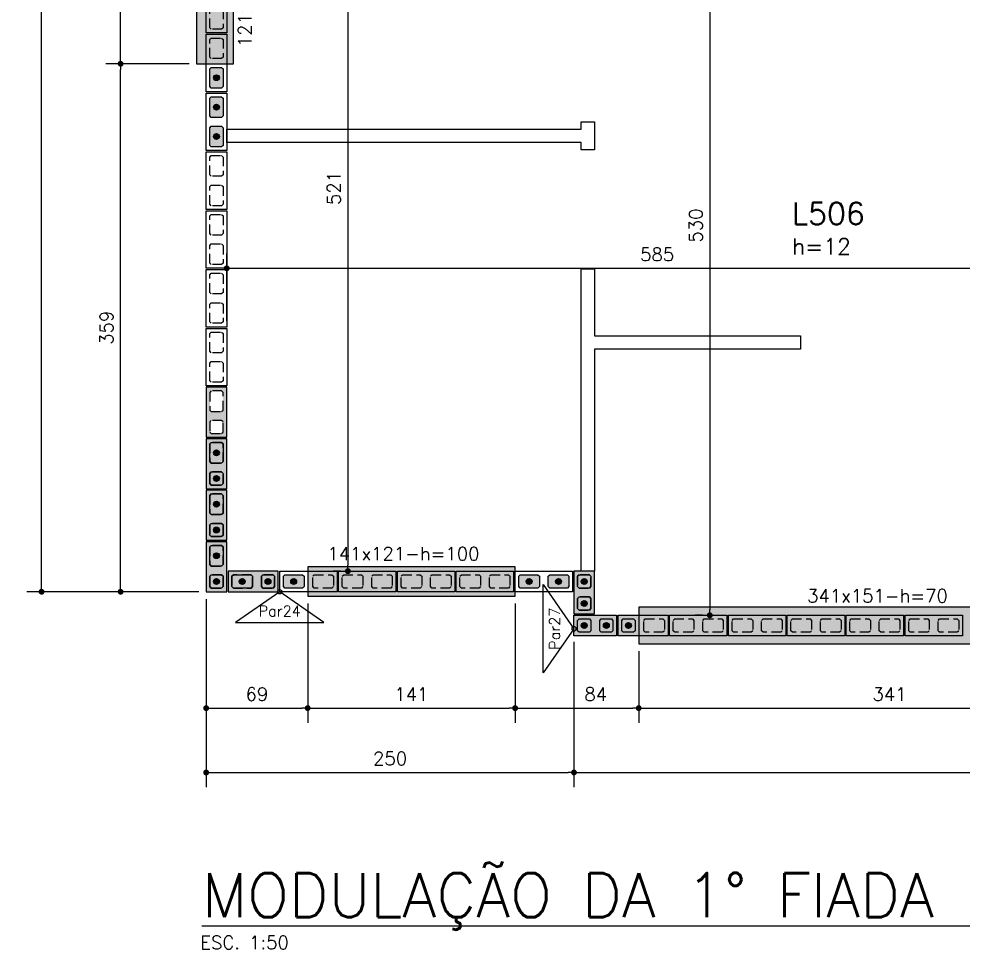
# Model space of a CAD drawing. Extents: x -14651 to 3487, y -4567 to -809.
# Drawn here: x 72 to 714, y -2377 to -1744 of the extents above; entities that cross this region are included whole.
import ezdxf
from ezdxf.enums import TextEntityAlignment as Align

# ---------------------------------------------------------------- set-up
doc = ezdxf.new("R2010")
doc.units = 0
doc.header["$LTSCALE"] = 25
doc.linetypes.add('DASHED2', pattern=[0.375, 0.25, -0.125])
for name, color, linetype in [('213', 252, 'Continuous'), ('241', 2, 'Continuous'), ('247', 50, 'Continuous'), ('248', 100, 'Continuous'), ('252', 1, 'Continuous'), ('ABERTURAS', 53, 'Continuous'), ('ALVENARIA NÃO ESTRUTURAL', 242, 'Continuous'), ('Arranque', 14, 'Continuous'), ('COTA', 1, 'Continuous'), ('FERRO', 5, 'Continuous'), ('L-D', 2, 'Continuous'), ('L-N', 4, 'Continuous'), ('T4', 6, 'Continuous'), ('TEXTO', 3, 'Continuous'), ('TJANELA', 2, 'Continuous')]:
    doc.layers.add(name, color=color, linetype=linetype)
doc.styles.add('COTA', font='romans.shx')
doc.styles.get("Standard").update_dxf_attribs({"font": 'romans.shx'})
doc.styles.add('Texto1', font='romans.shx', dxfattribs={"height": 9})
doc.styles.add('Texto4', font='romans.shx', dxfattribs={"height": 30})
doc.dimstyles.new('forma', dxfattribs={"dimscale": 5, "dimtxt": 1.8, "dimasz": 0.8, "dimexe": 2, "dimexo": 1, "dimgap": 1, "dimtad": 1, "dimdec": 1, "dimzin": 9, "dimtxsty": 'COTA', "dimblk1": 'DOT', "dimblk2": 'DOT', "dimsah": 1, "dimcen": 0, "dimdle": 1, "dimclrd": 256, "dimclre": 256, "dimclrt": 2, "dimadec": 0, "dimazin": 0, "dimtfac": 1, "dimtdec": 0, "dimtmove": 0, "dimatfit": 3, "dimfxl": 1, "dimtolj": 1, "dimtzin": 0, "dimarcsym": 0})

# ---------------------------------------------------------------- blocks, each defined once
blk = doc.blocks.new('P3015')
at = {"layer": '252'}
h = blk.add_hatch(color=21, dxfattribs=at)
h.paths.add_polyline_path([(14.5, -7), (14.5, 7), (-14.5, 7), (-14.5, -7)])
h.paths.add_polyline_path([(3, 3.5), (4, 4.5), (11, 4.5), (12, 3.5), (12, -3.5), (11, -4.5), (4, -4.5), (3, -3.5)], flags=16)
h.paths.add_polyline_path([(-3, -3.5), (-4, -4.5), (-11, -4.5), (-12, -3.5), (-12, 3.5), (-11, 4.5), (-4, 4.5), (-3, 3.5)], flags=16)
blk.add_lwpolyline([(-14.5, -7), (14.5, -7), (14.5, 7), (-14.5, 7), (-14.5, -7)])
at = {"color": 1, "linetype": 'DASHED2'}
for points in [[(-12, -3.5), (-11, -4.5), (-4, -4.5), (-3, -3.5), (-3, 3.5), (-4, 4.5), (-11, 4.5), (-12, 3.5), (-12, -3.5)], [(3, -3.5), (4, -4.5), (11, -4.5), (12, -3.5), (12, 3.5), (11, 4.5), (4, 4.5), (3, 3.5), (3, -3.5)]]:
    blk.add_lwpolyline(points, dxfattribs=at)
blk = doc.blocks.new('P4015', base_point=(5842102.11612, -8124149.02973))
blk.add_lwpolyline([(5842082.61612, -8124156.02973), (5842121.61612, -8124156.02973), (5842121.61612, -8124142.02973), (5842082.61612, -8124142.02973), (5842082.61612, -8124156.02973)])
at = {"color": 1, "linetype": 'DASHED2'}
for points in [[(5842085.11612, -8124152.52973), (5842086.11612, -8124153.52973), (5842098.11612, -8124153.52973), (5842099.11612, -8124152.52973), (5842099.11612, -8124145.52973), (5842098.11612, -8124144.52973), (5842086.11612, -8124144.52973), (5842085.11612, -8124145.52973), (5842085.11612, -8124152.52973)], [(5842105.11612, -8124152.52973), (5842106.11612, -8124153.52973), (5842118.11612, -8124153.52973), (5842119.11612, -8124152.52973), (5842119.11612, -8124145.52973), (5842118.11612, -8124144.52973), (5842106.11612, -8124144.52973), (5842105.11612, -8124145.52973), (5842105.11612, -8124152.52973)]]:
    blk.add_lwpolyline(points, dxfattribs=at)
blk = doc.blocks.new('P3515')
at = {"layer": '248'}
h = blk.add_hatch(color=100, dxfattribs=at)
h.paths.add_polyline_path([(17, 7), (-17, 7), (-17, -7), (17, -7)])
h.paths.add_polyline_path([(-5.5, -3.5), (-6.5, -4.5), (-13.5, -4.5), (-14.5, -3.5), (-14.5, 3.5), (-13.5, 4.5), (-6.5, 4.5), (-5.5, 3.5)], flags=16)
h.paths.add_polyline_path([(0.5, 3.5), (1.5, 4.5), (13.5, 4.5), (14.5, 3.5), (14.5, -3.5), (13.5, -4.5), (1.5, -4.5), (0.5, -3.5)], flags=16)
blk.add_lwpolyline([(-17, -7), (17, -7), (17, 7), (-17, 7), (-17, -7)])
at = {"color": 1, "linetype": 'DASHED2'}
for points in [[(-14.5, -3.5), (-13.5, -4.5), (-6.5, -4.5), (-5.5, -3.5), (-5.5, 3.5), (-6.5, 4.5), (-13.5, 4.5), (-14.5, 3.5), (-14.5, -3.5)], [(0.5, -3.5), (1.5, -4.5), (13.5, -4.5), (14.5, -3.5), (14.5, 3.5), (13.5, 4.5), (1.5, 4.5), (0.5, 3.5), (0.5, -3.5)]]:
    blk.add_lwpolyline(points, dxfattribs=at)
blk = doc.blocks.new('GR-1409')
at = {"layer": '213'}
h = blk.add_hatch(color=256, dxfattribs=at)
h.paths.add_polyline_path([(-6, 4.5), (-7, 3.5), (-7, -3.5), (-6, -4.5), (6, -4.5), (7, -3.5), (7, 3.5), (6, 4.5)])
h.paths.add_polyline_path([(-2, 0, 1), (2, 0, 1)], flags=16)
at = {"layer": 'Arranque'}
blk.add_hatch(color=256, dxfattribs=at).paths.add_polyline_path([(-2, 0, 1), (2, 0, 1)])
at = {"layer": '213'}
blk.add_lwpolyline([(-7, 3.5), (-6, 4.5), (6, 4.5), (7, 3.5), (7, -3.5), (6, -4.5), (-6, -4.5), (-7, -3.5), (-7, 3.5)], dxfattribs=at)
at = {"layer": 'FERRO', "linetype": 'Continuous'}
blk.add_circle((0, 0), 2, dxfattribs=at)
blk = doc.blocks.new('GR-0909')
at = {"layer": '213'}
h = blk.add_hatch(color=256, dxfattribs=at)
h.paths.add_polyline_path([(3.5, -4.5), (4.5, -3.5), (4.500001, 3.5), (3.500001, 4.5), (-3.499999, 4.5), (-4.499999, 3.5), (-4.5, -3.5), (-3.5, -4.5)])
h.paths.add_polyline_path([(-2, 0, -1), (2, 0, -1)], flags=16)
at = {"layer": 'Arranque'}
blk.add_hatch(color=256, dxfattribs=at).paths.add_polyline_path([(2, 0, 1), (-2, 0, 1)])
at = {"layer": '213'}
blk.add_lwpolyline([(3.500001, 4.5), (4.500001, 3.5), (4.5, -3.5), (3.5, -4.5), (-3.5, -4.5), (-4.5, -3.5), (-4.499999, 3.5), (-3.499999, 4.5), (3.500001, 4.5)], dxfattribs=at)
at = {"layer": 'FERRO', "linetype": 'Continuous'}
blk.add_circle((0, 0), 2, dxfattribs=at)
blk = doc.blocks.new('A$C3139355f')
at = {"layer": 'ALVENARIA NÃO ESTRUTURAL'}
for p, q in [((598.08, -1016.77), (598.08, -1011.77)), ((598.08, -1011.77), (607.08, -1011.77)), ((607.08, -1011.77), (607.08, -1030.77)), ((357.08, -1025.77), (357.08, -1016.77)), ((357.08, -1016.77), (598.08, -1016.77)), ((598.08, -1025.77), (357.08, -1025.77)), ((598.08, -1030.77), (598.08, -1025.77)), ((607.08, -1030.77), (598.08, -1030.77)), ((598.08, -1317.27), (598.08, -1111.77)), ((598.08, -1111.77), (607.08, -1111.77)), ((607.08, -1111.77), (607.08, -1157.27)), ((607.08, -1157.27), (747.08, -1157.27)), ((747.08, -1157.27), (747.08, -1166.27)), ((747.08, -1166.27), (607.08, -1166.27)), ((607.08, -1166.27), (607.08, -1317.27)), ((607.08, -1317.27), (598.08, -1317.27))]:
    blk.add_line(p, q, dxfattribs=at)
blk = doc.blocks.new('_Dot')
at = {"color": 0, "linetype": 'ByBlock', "lineweight": -2}
blk.add_line((-0.5, 0), (-1, 0), dxfattribs=at)
at = {"color": 0, "linetype": 'ByBlock', "const_width": 0.5}
blk.add_lwpolyline([(-0.25, 0, 1), (0.25, 0, 1)], format="xyb", close=True, dxfattribs=at)
blk = doc.blocks.new('*D121')
at = {"layer": 'COTA', "lineweight": -2, "transparency": 16777216}
for p, q in [((188.02, -1774.6), (131.36, -1774.6)), ((141.36, -2129.6), (141.36, -1778.6)), ((194.52, -2133.6), (131.36, -2133.6))]:
    blk.add_line(p, q, dxfattribs=at)
at = {"layer": 'Defpoints', "color": 0, "transparency": 16777216}
for p in [(141.36, -1774.6), (193.02, -1774.6), (199.52, -2133.6)]:
    blk.add_point(p, dxfattribs=at)
at = {"layer": 'COTA', "lineweight": -2, "transparency": 16777216, "xscale": 4, "yscale": 4, "zscale": 4}
for p, rotation in [((141.36, -1774.6), 90), ((141.36, -2133.6), 270)]:
    blk.add_blockref('_Dot', p, dxfattribs=dict(at, rotation=rotation))
at = {"layer": 'COTA', "color": 2, "transparency": 16777216, "insert": (131.86, -1954.1), "char_height": 9, "attachment_point": 5, "rotation": 90, "style": 'COTA'}
blk.add_mtext('\\A1;359 ', dxfattribs=at)
blk = doc.blocks.new('*D122')
at = {"layer": 'COTA', "lineweight": -2, "transparency": 16777216}
for p, q in [((188.02, -1653.6), (131.36, -1653.6)), ((141.36, -1770.6), (141.36, -1657.6)), ((188.02, -1774.6), (131.36, -1774.6))]:
    blk.add_line(p, q, dxfattribs=at)
at = {"layer": 'Defpoints', "color": 0, "transparency": 16777216}
for p in [(141.36, -1653.6), (193.02, -1653.6), (193.02, -1774.6)]:
    blk.add_point(p, dxfattribs=at)
at = {"layer": 'COTA', "lineweight": -2, "transparency": 16777216, "xscale": 4, "yscale": 4, "zscale": 4}
for p, rotation in [((141.36, -1653.6), 90), ((141.36, -1774.6), 270)]:
    blk.add_blockref('_Dot', p, dxfattribs=dict(at, rotation=rotation))
at = {"layer": 'COTA', "color": 2, "transparency": 16777216, "insert": (131.86, -1714.1), "char_height": 9, "attachment_point": 5, "rotation": 90, "style": 'COTA'}
blk.add_mtext('\\A1;121 ', dxfattribs=at)
blk = doc.blocks.new('*D126')
at = {"layer": 'COTA', "lineweight": -2, "transparency": 16777216}
for p, q in [((194.52, -1044.6), (77.63, -1044.6)), ((87.63, -2129.6), (87.63, -1048.6)), ((194.52, -2133.6), (77.63, -2133.6))]:
    blk.add_line(p, q, dxfattribs=at)
at = {"layer": 'Defpoints', "color": 0, "transparency": 16777216}
for p in [(87.63, -1044.6), (199.52, -1044.6), (199.52, -2133.6)]:
    blk.add_point(p, dxfattribs=at)
at = {"layer": 'COTA', "lineweight": -2, "transparency": 16777216, "xscale": 4, "yscale": 4, "zscale": 4}
for p, rotation in [((87.63, -1044.6), 90), ((87.63, -2133.6), 270)]:
    blk.add_blockref('_Dot', p, dxfattribs=dict(at, rotation=rotation))
at = {"layer": 'COTA', "color": 2, "transparency": 16777216, "insert": (78.13, -1589.1), "char_height": 9, "attachment_point": 5, "rotation": 90, "style": 'COTA'}
blk.add_mtext('\\A1;1089 ', dxfattribs=at)
blk = doc.blocks.new('*D127')
at = {"layer": 'COTA', "lineweight": -2, "transparency": 16777216}
for p, q in [((199.52, -2138.6), (199.52, -2222.73)), ((268.52, -2141.6), (268.52, -2222.73)), ((203.52, -2212.73), (264.52, -2212.73))]:
    blk.add_line(p, q, dxfattribs=at)
at = {"layer": 'Defpoints', "color": 0, "transparency": 16777216}
for p in [(199.52, -2133.6), (268.52, -2136.6), (268.52, -2212.73)]:
    blk.add_point(p, dxfattribs=at)
at = {"layer": 'COTA', "lineweight": -2, "transparency": 16777216, "xscale": 4, "yscale": 4, "zscale": 4, "rotation": 180}
blk.add_blockref('_Dot', (199.52, -2212.73), dxfattribs=at)
at = {"layer": 'COTA', "lineweight": -2, "transparency": 16777216, "xscale": 4, "yscale": 4, "zscale": 4}
blk.add_blockref('_Dot', (268.52, -2212.73), dxfattribs=at)
at = {"layer": 'COTA', "color": 2, "transparency": 16777216, "insert": (234.02, -2203.23), "char_height": 9, "attachment_point": 5, "style": 'COTA'}
blk.add_mtext('\\A1;69 ', dxfattribs=at)
blk = doc.blocks.new('*D128')
at = {"layer": 'COTA', "lineweight": -2, "transparency": 16777216}
for p, q in [((268.52, -2141.6), (268.52, -2222.73)), ((409.52, -2141.6), (409.52, -2222.73)), ((272.52, -2212.73), (405.52, -2212.73))]:
    blk.add_line(p, q, dxfattribs=at)
at = {"layer": 'Defpoints', "color": 0, "transparency": 16777216}
for p in [(268.52, -2136.6), (409.52, -2136.6), (409.52, -2212.73)]:
    blk.add_point(p, dxfattribs=at)
at = {"layer": 'COTA', "lineweight": -2, "transparency": 16777216, "xscale": 4, "yscale": 4, "zscale": 4, "rotation": 180}
blk.add_blockref('_Dot', (268.52, -2212.73), dxfattribs=at)
at = {"layer": 'COTA', "lineweight": -2, "transparency": 16777216, "xscale": 4, "yscale": 4, "zscale": 4}
blk.add_blockref('_Dot', (409.52, -2212.73), dxfattribs=at)
at = {"layer": 'COTA', "color": 2, "transparency": 16777216, "insert": (339.02, -2203.23), "char_height": 9, "attachment_point": 5, "style": 'COTA'}
blk.add_mtext('\\A1;141 ', dxfattribs=at)
blk = doc.blocks.new('*D129')
at = {"layer": 'COTA', "lineweight": -2, "transparency": 16777216}
for p, q in [((409.52, -2141.6), (409.52, -2222.73)), ((493.52, -2174.1), (493.52, -2222.73)), ((413.52, -2212.73), (489.52, -2212.73))]:
    blk.add_line(p, q, dxfattribs=at)
at = {"layer": 'Defpoints', "color": 0, "transparency": 16777216}
for p in [(409.52, -2136.6), (493.52, -2169.1), (493.52, -2212.73)]:
    blk.add_point(p, dxfattribs=at)
at = {"layer": 'COTA', "lineweight": -2, "transparency": 16777216, "xscale": 4, "yscale": 4, "zscale": 4, "rotation": 180}
blk.add_blockref('_Dot', (409.52, -2212.73), dxfattribs=at)
at = {"layer": 'COTA', "lineweight": -2, "transparency": 16777216, "xscale": 4, "yscale": 4, "zscale": 4}
blk.add_blockref('_Dot', (493.52, -2212.73), dxfattribs=at)
at = {"layer": 'COTA', "color": 2, "transparency": 16777216, "insert": (464.3, -2203.23), "char_height": 9, "attachment_point": 5, "style": 'COTA'}
blk.add_mtext('\\A1;84 ', dxfattribs=at)
blk = doc.blocks.new('*D130')
at = {"layer": 'COTA', "lineweight": -2, "transparency": 16777216}
for p, q in [((493.52, -2174.1), (493.52, -2222.73)), ((834.52, -2174.1), (834.52, -2222.73)), ((497.52, -2212.73), (830.52, -2212.73))]:
    blk.add_line(p, q, dxfattribs=at)
at = {"layer": 'Defpoints', "color": 0, "transparency": 16777216}
for p in [(493.52, -2169.1), (834.52, -2169.1), (834.52, -2212.73)]:
    blk.add_point(p, dxfattribs=at)
at = {"layer": 'COTA', "lineweight": -2, "transparency": 16777216, "xscale": 4, "yscale": 4, "zscale": 4, "rotation": 180}
blk.add_blockref('_Dot', (493.52, -2212.73), dxfattribs=at)
at = {"layer": 'COTA', "lineweight": -2, "transparency": 16777216, "xscale": 4, "yscale": 4, "zscale": 4}
blk.add_blockref('_Dot', (834.52, -2212.73), dxfattribs=at)
at = {"layer": 'COTA', "color": 2, "transparency": 16777216, "insert": (664.02, -2203.23), "char_height": 9, "attachment_point": 5, "style": 'COTA'}
blk.add_mtext('\\A1;341 ', dxfattribs=at)
blk = doc.blocks.new('*D144')
at = {"layer": 'COTA', "lineweight": -2, "transparency": 16777216}
for p, q in [((199.52, -2138.6), (199.52, -2266.48)), ((449.52, -2167.56), (449.52, -2266.48)), ((203.52, -2256.48), (445.52, -2256.48))]:
    blk.add_line(p, q, dxfattribs=at)
at = {"layer": 'Defpoints', "color": 0, "transparency": 16777216}
for p in [(199.52, -2133.6), (449.52, -2162.56), (449.52, -2256.48)]:
    blk.add_point(p, dxfattribs=at)
at = {"layer": 'COTA', "lineweight": -2, "transparency": 16777216, "xscale": 4, "yscale": 4, "zscale": 4, "rotation": 180}
blk.add_blockref('_Dot', (199.52, -2256.48), dxfattribs=at)
at = {"layer": 'COTA', "lineweight": -2, "transparency": 16777216, "xscale": 4, "yscale": 4, "zscale": 4}
blk.add_blockref('_Dot', (449.52, -2256.48), dxfattribs=at)
at = {"layer": 'COTA', "color": 2, "transparency": 16777216, "insert": (324.52, -2246.98), "char_height": 9, "attachment_point": 5, "style": 'COTA'}
blk.add_mtext('\\A1;250 ', dxfattribs=at)
blk = doc.blocks.new('*D145')
at = {"layer": 'COTA', "lineweight": -2, "transparency": 16777216}
for p, q in [((449.52, -2167.56), (449.52, -2266.48)), ((3258.52, -2168.6), (3258.52, -2266.48)), ((453.52, -2256.48), (3254.52, -2256.48))]:
    blk.add_line(p, q, dxfattribs=at)
at = {"layer": 'Defpoints', "color": 0, "transparency": 16777216}
for p in [(449.52, -2162.56), (3258.52, -2163.6), (3258.52, -2256.48)]:
    blk.add_point(p, dxfattribs=at)
at = {"layer": 'COTA', "lineweight": -2, "transparency": 16777216, "xscale": 4, "yscale": 4, "zscale": 4, "rotation": 180}
blk.add_blockref('_Dot', (449.52, -2256.48), dxfattribs=at)
at = {"layer": 'COTA', "lineweight": -2, "transparency": 16777216, "xscale": 4, "yscale": 4, "zscale": 4}
blk.add_blockref('_Dot', (3258.52, -2256.48), dxfattribs=at)
at = {"layer": 'COTA', "color": 2, "transparency": 16777216, "insert": (1854.02, -2246.98), "char_height": 9, "attachment_point": 5, "style": 'COTA'}
blk.add_mtext('\\A1;2809 ', dxfattribs=at)
blk = doc.blocks.new('*D160')
at = {"layer": 'COTA', "lineweight": -2, "transparency": 16777216}
for p, q in [((588.52, -1619.6), (531.84, -1619.6)), ((541.84, -1623.6), (541.84, -2145.6)), ((536.84, -2149.6), (531.84, -2149.6))]:
    blk.add_line(p, q, dxfattribs=at)
at = {"layer": 'Defpoints', "color": 0, "transparency": 16777216}
for p in [(593.52, -1619.6), (541.84, -2149.6), (541.84, -2149.6)]:
    blk.add_point(p, dxfattribs=at)
at = {"layer": 'COTA', "lineweight": -2, "transparency": 16777216, "xscale": 4, "yscale": 4, "zscale": 4}
for p, rotation in [((541.84, -1619.6), 90), ((541.84, -2149.6), 270)]:
    blk.add_blockref('_Dot', p, dxfattribs=dict(at, rotation=rotation))
at = {"layer": 'COTA', "color": 2, "transparency": 16777216, "insert": (532.34, -1884.6), "char_height": 9, "attachment_point": 5, "rotation": 90, "style": 'COTA'}
blk.add_mtext('\\A1;530 ', dxfattribs=at)
blk = doc.blocks.new('*D163')
at = {"layer": 'COTA', "lineweight": -2, "transparency": 16777216}
for p, q in [((295.87, -1602.6), (295.87, -2115.6)), ((300.87, -1598.6), (305.87, -1598.6)), ((290.87, -2119.6), (285.87, -2119.6))]:
    blk.add_line(p, q, dxfattribs=at)
at = {"layer": 'Defpoints', "color": 0, "transparency": 16777216}
for p in [(295.87, -1598.6), (295.87, -2119.6), (295.87, -2119.6)]:
    blk.add_point(p, dxfattribs=at)
at = {"layer": 'COTA', "lineweight": -2, "transparency": 16777216, "xscale": 4, "yscale": 4, "zscale": 4}
for p, rotation in [((295.87, -1598.6), 90), ((295.87, -2119.6), 270)]:
    blk.add_blockref('_Dot', p, dxfattribs=dict(at, rotation=rotation))
at = {"layer": 'COTA', "color": 2, "transparency": 16777216, "insert": (286.37, -1859.1), "char_height": 9, "attachment_point": 5, "rotation": 90, "style": 'COTA'}
blk.add_mtext('\\A1;521 ', dxfattribs=at)
blk = doc.blocks.new('_IDNPAR_2')
at = {"color": 3}
blk.add_lwpolyline([(1, -0.7), (0, 0), (-1, -0.7)], close=True, dxfattribs=at)
blk.add_circle((0, 0), 0.05, dxfattribs=at)
at = {"layer": '247', "color": 2, "style": 'COTA', "flags": 8}
blk.add_attdef('ID', text='', height=0.24, dxfattribs=at).set_placement((0, -0.438), align=Align.MIDDLE_CENTER)
blk = doc.blocks.new('*D271')
at = {"layer": 'COTA', "lineweight": -2, "transparency": 16777216}
for p, q in [((213.52, -1949.6), (213.52, -1903.7)), ((798.52, -1934.6), (798.52, -1903.7)), ((217.52, -1913.7), (794.52, -1913.7))]:
    blk.add_line(p, q, dxfattribs=at)
at = {"layer": 'Defpoints', "color": 0, "transparency": 16777216}
for p in [(798.52, -1913.7), (798.52, -1939.6), (213.52, -1954.6)]:
    blk.add_point(p, dxfattribs=at)
at = {"layer": 'COTA', "lineweight": -2, "transparency": 16777216, "xscale": 4, "yscale": 4, "zscale": 4, "rotation": 180}
blk.add_blockref('_Dot', (213.52, -1913.7), dxfattribs=at)
at = {"layer": 'COTA', "lineweight": -2, "transparency": 16777216, "xscale": 4, "yscale": 4, "zscale": 4}
blk.add_blockref('_Dot', (798.52, -1913.7), dxfattribs=at)
at = {"layer": 'COTA', "color": 2, "transparency": 16777216, "insert": (506.02, -1904.2), "char_height": 9, "attachment_point": 5, "style": 'COTA'}
blk.add_mtext('\\A1;585 ', dxfattribs=at)

msp = doc.modelspace()

# ---------------------------------------------------------------- hatches: boundary and pattern name
at = {"layer": 'ABERTURAS', "transparency": 33554457}
for points in [[(193.02, -1653.6), (193.02, -1774.6), (218.02, -1774.6), (218.02, -1653.6)], [(268.52, -2136.6), (409.52, -2136.6), (409.52, -2116.6), (268.52, -2116.6)], [(493.52, -2169.1), (834.52, -2169.1), (834.52, -2144.1), (493.52, -2144.1)]]:
    msp.add_hatch(color=256, dxfattribs=at).paths.add_polyline_path(points)

# ---------------------------------------------------------------- linework, layer by layer
at = {"layer": 'ABERTURAS'}
for points in [[(193.02, -1653.6), (193.02, -1774.6), (218.02, -1774.6), (218.02, -1653.6)], [(268.52, -2136.6), (409.52, -2136.6), (409.52, -2116.6), (268.52, -2116.6)], [(493.52, -2169.1), (834.52, -2169.1), (834.52, -2144.1), (493.52, -2144.1)]]:
    msp.add_lwpolyline(points, close=True, dxfattribs=at)

# ---------------------------------------------------------------- block references
at = {"rotation": 90}
for p in [(206.52, -1784.1), (206.52, -1804.1), (206.52, -1824.1), (206.52, -2039.1), (206.52, -2074.1), (206.52, -2109.1)]:
    msp.add_blockref('GR-1409', p, dxfattribs=at)
for name, p in [('GR-0909', (206.52, -2056.6)), ('GR-0909', (206.52, -2091.6)), ('GR-0909', (206.52, -2126.6)), ('GR-1409', (224.02, -2126.6)), ('GR-0909', (241.52, -2126.6)), ('GR-1409', (259.02, -2126.6)), ('GR-1409', (419.02, -2126.6)), ('GR-1409', (439.02, -2126.6)), ('GR-0909', (456.52, -2126.59)), ('GR-0909', (456.52, -2141.59)), ('GR-0909', (456.52, -2156.6)), ('GR-0909', (471.52, -2156.6)), ('GR-0909', (486.52, -2156.6))]:
    msp.add_blockref(name, p)
at = {"layer": '241', "xscale": -1}
for name, p, rotation in [('P4015', (206.52, -1734.1), 270), ('P4015', (206.52, -1774.1), 270), ('P4015', (206.52, -1814.1), 270), ('P4015', (206.52, -1854.1), 270), ('P4015', (206.52, -1894.1), 270), ('P4015', (206.52, -1934.1), 270), ('P4015', (206.52, -1974.1), 270), ('P4015', (269.02, -2126.6), 180), ('P4015', (309.02, -2126.6), 180), ('P4015', (349.02, -2126.6), 180), ('P4015', (389.02, -2126.6), 180), ('P4015', (429.02, -2126.6), 180), ('P3015', (464.02, -2156.6), 180), ('P3515', (496.52, -2156.6), 180), ('P4015', (534.02, -2156.6), 180), ('P4015', (574.02, -2156.6), 180), ('P4015', (614.02, -2156.6), 180), ('P4015', (654.02, -2156.6), 180), ('P4015', (694.02, -2156.6), 180)]:
    msp.add_blockref(name, p, dxfattribs=dict(at, rotation=rotation))
at = {"layer": '241'}
for name, p, rotation in [('P3515', (206.52, -2011.6), 90.00000000000001), ('P3515', (206.52, -2046.6), 90.00000000000001), ('P3515', (206.52, -2081.6), 90.00000000000001), ('P3515', (206.52, -2116.6), 90.00000000000001), ('P3515', (231.52, -2126.6), 180), ('P3015', (456.52, -2134.09), 270)]:
    msp.add_blockref(name, p, dxfattribs=dict(at, rotation=rotation))
at = {"layer": '247', "linetype": 'Continuous'}
ref = msp.add_blockref('_IDNPAR_2', (449.52, -2158.75), dxfattribs=dict(at, xscale=-30, yscale=30, zscale=30, rotation=270))
ref.add_attrib('ID', 'Par27', dxfattribs={"color": 2, "height": 7.2, "rotation": 90, "style": 'COTA', "flags": 8}).set_placement((436.37, -2158.75), align=Align.MIDDLE_CENTER)
at = {"layer": '247', "linetype": 'Continuous', "xscale": 30, "yscale": 30, "zscale": 30}
msp.add_blockref('_IDNPAR_2', (249.52, -2133.6), dxfattribs=at).add_auto_attribs({'ID': 'Par24'})
at = {"layer": 'ALVENARIA NÃO ESTRUTURAL'}
msp.add_blockref('A$C3139355f', (-143.56, -802.33), dxfattribs=at)

# ---------------------------------------------------------------- texts
at = {"layer": 'L-D'}
msp.add_text('h=12', height=11, dxfattribs=at).set_placement((597.71, -1904.41))
at = {"layer": 'L-N'}
msp.add_text('L506', height=15, dxfattribs=at).set_placement((597.71, -1884.01))
at = {"layer": 'T4', "style": 'Texto4'}
msp.add_text('%%UMODULAÇÃO DA 1° FIADA DO 13° PAVIMENTO', height=30, dxfattribs=at).set_placement((196.61, -2354.86))
at = {"layer": 'TEXTO', "color": 2, "style": 'Texto1'}
msp.add_text('ESC. 1:50', height=9, dxfattribs=at).set_placement((195.5, -2376.59))
at = {"layer": 'TJANELA', "style": 'Texto1'}
msp.add_text('121x121-h=100', height=9, rotation=90, dxfattribs=at).set_placement((230.23, -1711.67), align=Align.CENTER)
for s, p in [('141x121-h=100', (333.6, -2112.23)), ('341x151-h=70', (655.79, -2140.9))]:
    msp.add_text(s, height=9, dxfattribs=at).set_placement(p, align=Align.CENTER)

# ---------------------------------------------------------------- dimensions: what is measured, and where the dimension line sits
at = {"layer": 'COTA'}
for base, p1, p2, override, picture, middle in [((87.63, -1044.6), (199.52, -2133.6), (199.52, -1044.6), {"dimpost": ' '}, '*D126', (78.13, -1589.1)), ((295.87, -2119.6), (295.87, -1598.6), (295.87, -2119.6), {"dimpost": ' ', "dimtmove": 1}, '*D163', (286.37, -1859.1)), ((541.84, -2149.6), (593.52, -1619.6), (541.84, -2149.6), {"dimpost": ' ', "dimtmove": 1}, '*D160', (532.34, -1884.6)), ((141.36, -1653.6), (193.02, -1774.6), (193.02, -1653.6), {"dimpost": ' ', "dimtmove": 1}, '*D122', (131.86, -1714.1)), ((141.36, -1774.6), (199.52, -2133.6), (193.02, -1774.6), {"dimpost": ' '}, '*D121', (131.86, -1954.1))]:
    dim = msp.add_linear_dim(base=base, p1=p1, p2=p2, angle=90, dimstyle='forma', override=override, dxfattribs=at)
    dim.commit()
    dim.dimension.update_dxf_attribs({"geometry": picture, "text_midpoint": middle})
for base, p1, p2, override, picture, middle in [((798.52, -1913.7), (213.52, -1954.6), (798.52, -1939.6), {"dimpost": ' '}, '*D271', (506.02, -1904.2)), ((268.52, -2212.73), (199.52, -2133.6), (268.52, -2136.6), {"dimpost": ' '}, '*D127', (234.02, -2203.23)), ((449.52, -2256.48), (199.52, -2133.6), (449.52, -2162.56), {"dimpost": ' '}, '*D144', (324.52, -2246.98)), ((409.52, -2212.73), (268.52, -2136.6), (409.52, -2136.6), {"dimpost": ' ', "dimtmove": 1}, '*D128', (339.02, -2203.23)), ((3258.52, -2256.48), (449.52, -2162.56), (3258.52, -2163.6), {"dimpost": ' ', "dimtmove": 1}, '*D145', (1854.02, -2246.98)), ((834.52, -2212.73), (493.52, -2169.1), (834.52, -2169.1), {"dimpost": ' ', "dimtmove": 1}, '*D130', (664.02, -2203.23))]:
    dim = msp.add_linear_dim(base=base, p1=p1, p2=p2, dimstyle='forma', override=override, dxfattribs=at)
    dim.commit()
    dim.dimension.update_dxf_attribs({"geometry": picture, "text_midpoint": middle})
dim = msp.add_linear_dim(base=(493.52, -2212.73), p1=(409.52, -2136.6), p2=(493.52, -2169.1), dimstyle='forma', override={"dimpost": ' ', "dimtmove": 1}, dxfattribs=at)
dim.commit()
dim.dimension.update_dxf_attribs({"geometry": '*D129', "text_midpoint": (464.3, -2212.73), "dimtype": 128})

doc.saveas('drawing.dxf')
